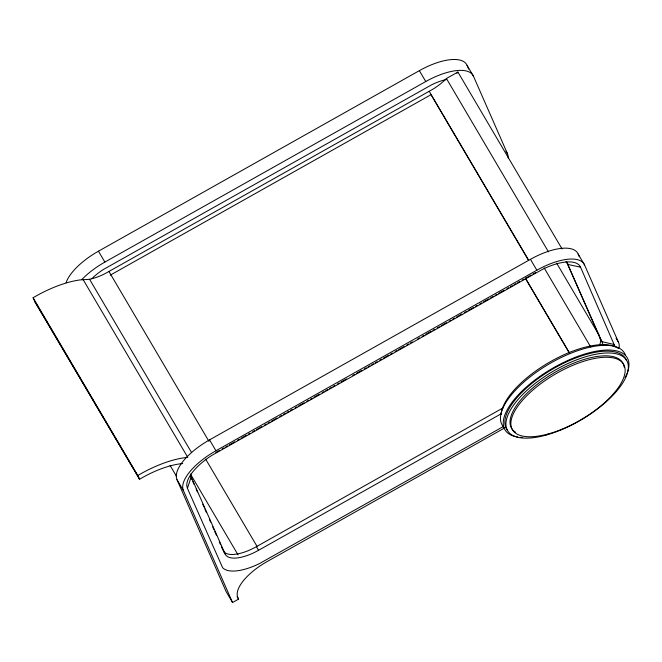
<?xml version="1.0" encoding="UTF-8"?>
<svg xmlns="http://www.w3.org/2000/svg" width="662" height="662" viewBox="0 0 662 662"><rect width="100%" height="100%" fill="white"/><g stroke="black" fill="none" stroke-linecap="round" stroke-linejoin="round"><path stroke-width="0.99" d="M503.145 426.642L259.57 563.528A41.483 16.84 -30.5 0 1 222.614 567.665L187.429 488.349L191.227 476.69L190.73 474.803M456.921 73.374L457.905 72.042L562.055 248.945M457.905 72.042L446.42 78.513L443.846 81.012A34.532 14.018 -30.5 0 1 433.444 88.882L104.695 273.845A34.532 14.018 -30.5 0 1 92.879 278.479L89.56 279.29L79.697 279.96A68.84 27.945 -30.5 0 0 37.122 295.434L33.1 297.735L34.763 301.524L139.608 479.214A58.695 23.824 -30.5 0 1 182.745 463.541M139.434 479.313L137.77 475.523L141.792 473.222A68.84 27.945 -30.5 0 1 184.367 457.748L186.916 457.45M66.068 282.682A46.067 18.702 -30.5 0 1 98.456 251.196L419.36 70.652A46.067 18.702 -30.5 0 1 467.041 65.306L473.446 76.188L507.473 153.708A46.067 18.702 -30.5 0 1 508.159 157.97M34.763 301.524L139.608 479.214M82.014 279.381A46.067 18.702 -30.5 0 1 104.869 262.086L425.774 81.534A46.067 18.702 -30.5 0 1 473.446 76.188M110.248 275.169L431.02 94.691L528.367 260.034M504.899 427.801L267.1 561.591A41.466 16.831 -30.5 0 0 237.807 597.405L238.56 599.135L232.544 602.519L226.131 591.629L176.986 479.669A46.067 18.702 -30.5 0 1 209.54 439.874L530.444 259.322A46.067 18.702 -30.5 0 1 578.116 253.976L584.521 264.866L618.548 342.378A46.067 18.702 -30.5 0 1 619.144 347.608M232.544 602.519L183.391 490.55A46.067 18.702 -30.5 0 1 215.944 450.756L536.849 270.204A46.067 18.702 -30.5 0 1 584.521 264.866M215.82 452.444L219.428 450.417M222.126 448.894L223.93 447.884M225.734 446.867L227.538 445.857M229.333 444.839L234.745 441.802M237.443 440.28L239.247 439.262M241.051 438.252L246.454 435.207M248.258 434.198L250.062 433.18M252.76 431.657L254.564 430.648M256.368 429.63L261.771 426.593M264.477 425.07L266.281 424.052M268.085 423.043L269.881 422.025M271.685 421.015L277.088 417.97M279.794 416.448L281.598 415.438M283.402 414.42L285.198 413.411M287.002 412.393L288.806 411.383M290.61 410.366L292.405 409.356M295.111 407.833L296.915 406.816M298.719 405.806L304.123 402.761M306.829 401.246L308.624 400.229M310.428 399.219L312.232 398.201M314.036 397.183L319.44 394.147M322.146 392.624L323.95 391.614M325.745 390.597L327.549 389.587M329.353 388.569L331.157 387.551M332.953 386.542L334.757 385.524M337.463 384.01L339.267 382.992M341.062 381.982L346.474 378.937M352.78 375.387L354.584 374.378M356.388 373.36L361.791 370.323M364.497 368.8L366.293 367.782M368.097 366.773L369.901 365.755M371.705 364.745L373.5 363.728M375.304 362.718L377.108 361.7M379.814 360.178L381.61 359.168M383.414 358.15L388.817 355.113M390.621 354.096L392.425 353.086M395.131 351.563L396.927 350.546M398.731 349.536L404.143 346.491M406.84 344.968L408.644 343.959M410.448 342.941L412.252 341.931M417.656 338.886L419.46 337.877M422.157 336.354L423.961 335.336M425.765 334.327L431.169 331.281M432.973 330.272L434.777 329.254M437.474 327.731L439.278 326.722M441.082 325.704L446.486 322.667M449.192 321.144L450.996 320.127M452.8 319.117L454.595 318.099M456.399 317.09L461.803 314.045M464.509 312.522L466.313 311.512M468.117 310.495L473.52 307.458M475.324 306.44L477.128 305.43M479.826 303.908L481.63 302.89M483.434 301.88L488.837 298.835M490.641 297.826L493.347 296.303M495.143 295.293L496.947 294.276M498.751 293.258L504.154 290.221M506.86 288.698L508.664 287.689M510.46 286.671L512.264 285.661M514.068 284.643L515.872 283.626M517.667 282.616L519.471 281.598M522.177 280.084L523.981 279.066M525.777 278.057L531.189 275.011M532.993 273.994L535.69 272.479M223.979 551.851A32.248 13.091 -30.5 0 0 256.417 546.671L503.103 407.875M223.475 551.132L225.179 554.036A32.248 13.091 -30.5 0 0 258.552 550.296L501.639 413.535M615.114 346.838L580.541 267.175L568.294 264.543L567.26 262.955A32.223 13.083 -30.5 0 0 565.869 261.813M614.518 344.579L602.172 341.724L600.037 338.092L566.573 261.862M580.541 267.175L579.308 265.272A41.458 16.831 -30.5 0 0 542.377 269.417L212.047 455.266A41.458 16.831 -30.5 0 0 186.833 486.09L187.429 488.349M505.991 151.193L507.473 153.708M616.082 338.191L618.548 342.378M566.581 261.647L602.668 343.611A32.223 13.083 -30.5 0 1 602.635 345.564M556.668 263.17L599.582 336.064M446.42 78.513L548.475 251.85M544.131 267.862L590.711 346.971M419.36 70.652L425.774 81.534M530.444 259.322L536.849 270.204M429.249 91.389L528.681 260.29M525.388 278.073L569.353 352.747M525.595 278.702L569.56 353.376M98.456 251.196L104.869 262.086M209.54 439.874L215.944 450.756M108.998 271.569L208.96 441.355M205.667 459.138L256.955 546.258M256.417 546.671L258.552 550.296M89.56 279.29L191.616 452.626M83.098 279.563L187.768 457.351M190.416 473.967L238.039 554.864M190.375 475.242L225.179 554.036M170.026 465.32L176.307 475.986M176.986 479.669L183.391 490.55M237.079 596.619L238.56 599.135M33.1 297.735L137.77 475.523M578.116 253.976L579.358 256.815M467.041 65.306L468.696 69.088M191.161 477.782L191.988 479.669M192.816 481.555L194.065 484.385M196.134 489.102L197.375 491.932M202.754 504.187L203.995 507.018M204.823 508.904L206.486 512.678M209.382 519.281L210.624 522.111M212.692 526.828L213.934 529.658M214.761 531.545L216.424 535.318M219.321 541.921L220.562 544.752M221.389 546.638L223.044 550.412M600.037 338.092L600.533 339.987A32.223 13.083 -30.5 0 1 599.971 344.091M517.758 437.028A70.95 28.805 -30.5 0 1 551.396 368.982A70.95 28.805 -30.5 0 1 627.402 372.4M627.022 373.401A70.95 28.805 -30.5 0 1 625.069 377.563M522.227 437.441A70.95 28.805 -30.5 0 1 520.382 437.334M504.146 427.553A70.95 28.805 -30.5 0 1 547.284 365.052A70.95 28.805 -30.5 0 1 625.259 354.708M507.158 429.762A69.105 28.052 -30.5 0 1 552.555 369.164A69.105 28.052 -30.5 0 1 626.426 360.318M501.06 414.445A69.105 28.052 -30.5 0 1 551.065 361.287A69.105 28.052 -30.5 0 1 618.49 348.551M515.69 432.352A64.495 26.182 -30.5 0 1 552.588 373.773A64.495 26.182 -30.5 0 1 624.167 367.104M446.213 79.597A32.223 13.083 -30.5 0 0 431.748 84.753L103.52 269.426A32.223 13.083 -30.5 0 0 91.786 278.71M545.976 435.124A69.105 28.052 -30.5 0 0 627.493 362.131A69.105 28.052 -30.5 0 0 527.986 389.446A69.105 28.052 -30.5 0 0 545.976 435.124M548.244 433.941A64.495 26.182 -30.5 0 0 624.324 365.813A64.495 26.182 -30.5 0 0 531.454 391.308A64.495 26.182 -30.5 0 0 548.244 433.941"/></g></svg>
